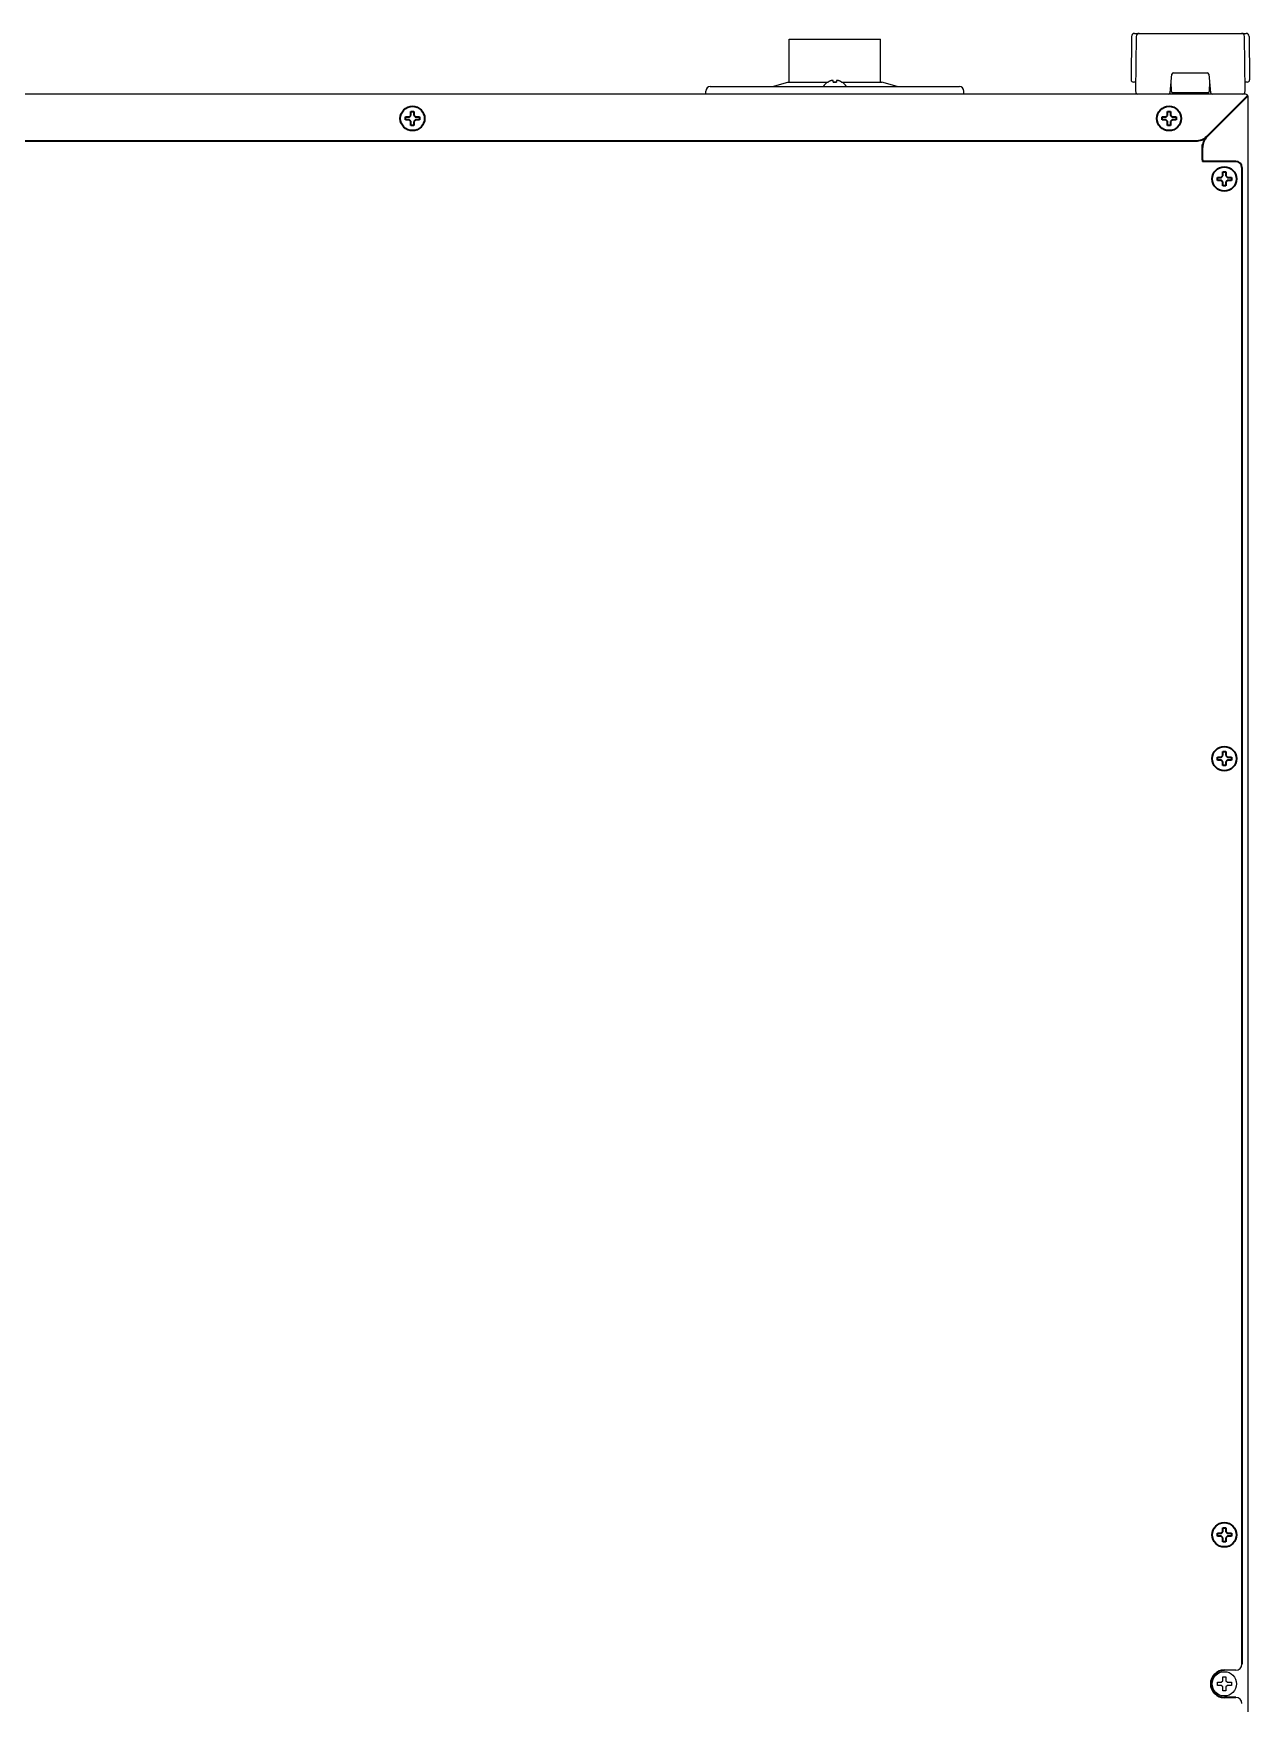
# Model space of a CAD drawing. Header units: millimetres. Extents: x 13025 to 18152, y 3757 to 7714.
# Drawn here: x 13426 to 13826, y 6014 to 6564 of the extents above; entities that cross this region are included whole.
import ezdxf

# ---------------------------------------------------------------- set-up
doc = ezdxf.new("R2010")
doc.units = ezdxf.units.MM
doc.header["$LTSCALE"] = 346.5
doc.layers.get('0').update_dxf_attribs({"linetype": 'CONTINUOUS'})
doc.layers.add('1', color=7, linetype='CONTINUOUS', true_color=0xffffff)
doc.layers.add('ASSI', color=7, linetype='CONTINUOUS')
doc.layers.add('GEOM', color=7, linetype='CONTINUOUS')

msp = doc.modelspace()

# ---------------------------------------------------------------- linework, layer by layer
at = {"color": 7, "linetype": 'Continuous'}
for p, q in [((13788.08, 6563.7), (13824.84, 6563.7)), ((13787.08, 6562.71), (13786.96, 6548.7)), ((13788.62, 6562.71), (13788.46, 6544.7)), ((13824.46, 6544.7), (13824.3, 6562.71)), ((13825.84, 6562.71), (13825.96, 6548.7)), ((13687.16, 6547.64), (13687.16, 6547.68)), ((13688.96, 6547.64), (13688.96, 6548.19)), ((13689.96, 6548.19), (13689.96, 6547.64)), ((13691.76, 6547.68), (13691.76, 6547.64)), ((13786.96, 6548.7), (13786.97, 6548.42)), ((13788.46, 6547.7), (13787.72, 6547.7)), ((13799.77, 6544.15), (13800.42, 6550.25)), ((13800.22, 6544.59), (13800.17, 6547.89)), ((13800.91, 6550.7), (13812.01, 6550.7)), ((13812.51, 6550.25), (13813.15, 6544.15)), ((13812.76, 6547.89), (13812.7, 6544.59)), ((13825.2, 6547.7), (13824.44, 6547.7)), ((13825.96, 6548.7), (13825.95, 6548.42)), ((13788.46, 6544.7), (13788.47, 6544.42)), ((13812.2, 6544.1), (13800.72, 6544.1)), ((13824.45, 6544.42), (13824.46, 6544.7))]:
    msp.add_line(p, q, dxfattribs=at)
for centre, radius, start, end in [((13788.08, 6562.7), 1, 90, 179.5), ((13789.62, 6562.7), 1, 90, 179.5), ((13823.31, 6562.7), 1, 0.5, 90), ((13824.84, 6562.7), 1, 0.5, 90), ((13689.66, 6543.58), 4.8, 121.3727, 146.7141), ((13689.65, 6543.59), 4.75, 118.9687, 121.5341), ((13689.65, 6543.59), 4.75, 118.0074, 118.9684), ((13689.65, 6543.6), 4.75, 116.6813, 118.0074), ((13689.64, 6543.6), 4.74, 115.5402, 116.6812), ((13689.64, 6543.6), 4.74, 114.5722, 115.5402), ((13689.64, 6543.61), 4.73, 113.3175, 114.5722), ((13689.64, 6543.61), 4.73, 112.5474, 113.3174), ((13689.64, 6543.62), 4.72, 111.0025, 112.5476), ((13689.63, 6543.63), 4.72, 110.5181, 111.0023), ((13689.63, 6543.64), 4.7, 108.4656, 110.5187), ((13689.62, 6543.65), 4.68, 107.3773, 108.465), ((13689.62, 6543.67), 4.67, 106.3949, 107.3772), ((13689.61, 6543.7), 4.64, 104.3176, 106.3964), ((13688.72, 6546.2), 2.01, 95.2585, 97.2741), ((13688.71, 6546.22), 1.98, 94.6009, 95.2558), ((13688.71, 6546.24), 1.97, 93.2167, 94.6016), ((13688.71, 6546.25), 1.96, 92.3765, 93.2159), ((13688.71, 6546.25), 1.95, 91.1545, 92.3767), ((13688.71, 6546.26), 1.95, 89.0741, 91.1541), ((13688.71, 6546.26), 1.95, 88.0037, 89.0738), ((13688.71, 6546.25), 1.96, 86.9771, 88.0037), ((13688.71, 6546.24), 1.97, 85.714, 86.9766), ((13688.71, 6546.23), 1.98, 84.8627, 85.7144), ((13688.71, 6546.2), 2.01, 82.7256, 84.8598), ((13689.46, 6543.88), 3.8, 82.4351, 97.5649), ((13690.22, 6546.2), 2.01, 95.1401, 97.2744), ((13690.21, 6546.23), 1.98, 94.2856, 95.1372), ((13690.21, 6546.24), 1.97, 93.0233, 94.286), ((13690.21, 6546.25), 1.96, 91.9964, 93.0228), ((13690.21, 6546.26), 1.95, 90.9261, 91.9964), ((13690.21, 6546.26), 1.95, 88.8459, 90.9258), ((13690.21, 6546.25), 1.96, 87.6234, 88.8455), ((13690.21, 6546.25), 1.96, 86.7841, 87.6235), ((13690.21, 6546.24), 1.97, 85.3984, 86.7833), ((13690.21, 6546.22), 1.98, 84.7442, 85.3991), ((13690.21, 6546.2), 2.01, 82.7259, 84.7415), ((13689.32, 6543.7), 4.64, 73.6036, 75.6824), ((13689.31, 6543.67), 4.67, 72.6228, 73.6051), ((13689.3, 6543.65), 4.68, 71.535, 72.6227), ((13689.3, 6543.64), 4.7, 69.4813, 71.5344), ((13689.29, 6543.63), 4.72, 68.9977, 69.4819), ((13689.29, 6543.62), 4.72, 67.4524, 68.9975), ((13689.29, 6543.61), 4.73, 66.6826, 67.4526), ((13689.28, 6543.61), 4.73, 65.4278, 66.6825), ((13689.28, 6543.6), 4.74, 64.4598, 65.4278), ((13689.28, 6543.6), 4.74, 63.3188, 64.4598), ((13689.28, 6543.6), 4.75, 61.9926, 63.3187), ((13689.28, 6543.59), 4.75, 61.0316, 61.9926), ((13689.28, 6543.59), 4.75, 58.4659, 61.0313), ((13689.26, 6543.58), 4.8, 33.2859, 58.6273), ((13787.72, 6548.45), 0.75, 182, 270), ((13800.91, 6550.2), 0.5, 90, 174), ((13812.01, 6550.2), 0.5, 6, 90), ((13825.2, 6548.45), 0.75, 270, 358), ((13789.22, 6544.45), 0.75, 182, 270), ((13799.28, 6544.2), 0.5, 270, 354), ((13800.72, 6544.6), 0.5, 181, 270), ((13812.2, 6544.6), 0.5, 270, 359), ((13813.65, 6544.2), 0.5, 186, 270), ((13823.7, 6544.45), 0.75, 270, 358)]:
    msp.add_arc(centre, radius, start, end, dxfattribs=at)
at = {"layer": '1', "color": 7, "linetype": 'Continuous', "lineweight": 35}
for p, q in [((13825.34, 6543.26), (13811.84, 6529.76)), ((13825.4, 6543.13), (13811.93, 6529.66)), ((13548.16, 6535.7), (13548.16, 6536.2)), ((13552.76, 6536.2), (13552.76, 6535.7)), ((13797.16, 6535.7), (13797.16, 6536.2)), ((13801.76, 6536.2), (13801.76, 6535.7)), ((13548.16, 6535.2), (13548.16, 6535.7)), ((13552.76, 6535.7), (13552.76, 6535.2)), ((13797.16, 6535.2), (13797.16, 6535.7)), ((13801.76, 6535.7), (13801.76, 6535.2)), ((13042.62, 6528.3), (13808.31, 6528.3)), ((13810.46, 6522.04), (13810.46, 6527.16)), ((13810.46, 6522.04), (13810.46, 6521.54)), ((13821.46, 6521.54), (13810.46, 6521.54)), ((13823.46, 6519.54), (13823.46, 6027)), ((13815.36, 6515.8), (13815.36, 6516.3)), ((13815.36, 6515.3), (13815.36, 6515.8)), ((13819.96, 6516.3), (13819.96, 6515.8)), ((13819.96, 6515.8), (13819.96, 6515.3)), ((13815.36, 6325), (13815.36, 6325.5)), ((13815.36, 6324.5), (13815.36, 6325)), ((13819.96, 6325.5), (13819.96, 6325)), ((13819.96, 6325), (13819.96, 6324.5)), ((13815.36, 6069.55), (13815.36, 6070.05)), ((13815.36, 6069.05), (13815.36, 6069.55)), ((13819.96, 6070.05), (13819.96, 6069.55)), ((13819.96, 6069.55), (13819.96, 6069.05)), ((13821.46, 6016), (13817.66, 6016))]:
    msp.add_line(p, q, dxfattribs=at)
for centre in [(13550.46, 6535.7), (13799.46, 6535.7), (13817.66, 6515.8), (13817.66, 6325), (13817.66, 6069.55)]:
    msp.add_circle(centre, 4, dxfattribs=at)
for centre, radius, start, end in [((13808.31, 6533.3), 5, 270, 315), ((13815.46, 6526.13), 5, 135, 180), ((13821.46, 6519.54), 2, 0, 90), ((13817.66, 6020.5), 4.5, 90, 270)]:
    msp.add_arc(centre, radius, start, end, dxfattribs=at)
for points, knots in [([(13548.16, 6536.2), (13548.36, 6536.2), (13548.57, 6536.2), (13548.9, 6536.2), (13549.01, 6536.2), (13549.23, 6536.2), (13549.35, 6536.2), (13549.46, 6536.2)], [0, 0, 0, 0, 0.5, 0.5, 0.75, 0.75, 1, 1, 1, 1]), ([(13549.96, 6536.7), (13549.96, 6536.81), (13549.96, 6536.93), (13549.96, 6537.15), (13549.96, 6537.26), (13549.96, 6537.48), (13549.96, 6537.58), (13549.96, 6537.74), (13549.96, 6537.79), (13549.96, 6537.9), (13549.96, 6537.95), (13549.96, 6538)], [0, 0, 0, 0, 0.25, 0.25, 0.5, 0.5, 0.75, 0.75, 0.875, 0.875, 1, 1, 1, 1]), ([(13550.96, 6538), (13550.96, 6537.79), (13550.96, 6537.58), (13550.96, 6537.26), (13550.96, 6537.15), (13550.96, 6536.93), (13550.96, 6536.81), (13550.96, 6536.7)], [0, 0, 0, 0, 0.5, 0.5, 0.75, 0.75, 1, 1, 1, 1]), ([(13551.46, 6536.2), (13551.58, 6536.2), (13551.69, 6536.2), (13551.91, 6536.2), (13552.02, 6536.2), (13552.24, 6536.2), (13552.35, 6536.2), (13552.51, 6536.2), (13552.56, 6536.2), (13552.66, 6536.2), (13552.71, 6536.2), (13552.76, 6536.2)], [0, 0, 0, 0, 0.25, 0.25, 0.5, 0.5, 0.75, 0.75, 0.875, 0.875, 1, 1, 1, 1]), ([(13797.16, 6536.2), (13797.36, 6536.2), (13797.57, 6536.2), (13797.9, 6536.2), (13798.01, 6536.2), (13798.23, 6536.2), (13798.35, 6536.2), (13798.46, 6536.2)], [0, 0, 0, 0, 0.5, 0.5, 0.75, 0.75, 1, 1, 1, 1]), ([(13798.96, 6536.7), (13798.96, 6536.81), (13798.96, 6536.93), (13798.96, 6537.15), (13798.96, 6537.26), (13798.96, 6537.48), (13798.96, 6537.58), (13798.96, 6537.74), (13798.96, 6537.79), (13798.96, 6537.9), (13798.96, 6537.95), (13798.96, 6538)], [0, 0, 0, 0, 0.25, 0.25, 0.5, 0.5, 0.75, 0.75, 0.875, 0.875, 1, 1, 1, 1]), ([(13799.96, 6538), (13799.96, 6537.79), (13799.96, 6537.58), (13799.96, 6537.26), (13799.96, 6537.15), (13799.96, 6536.93), (13799.96, 6536.81), (13799.96, 6536.7)], [0, 0, 0, 0, 0.5, 0.5, 0.75, 0.75, 1, 1, 1, 1]), ([(13800.46, 6536.2), (13800.58, 6536.2), (13800.69, 6536.2), (13800.91, 6536.2), (13801.02, 6536.2), (13801.24, 6536.2), (13801.35, 6536.2), (13801.51, 6536.2), (13801.56, 6536.2), (13801.66, 6536.2), (13801.71, 6536.2), (13801.76, 6536.2)], [0, 0, 0, 0, 0.25, 0.25, 0.5, 0.5, 0.75, 0.75, 0.875, 0.875, 1, 1, 1, 1]), ([(13549.46, 6535.2), (13549.35, 6535.2), (13549.23, 6535.2), (13549.01, 6535.2), (13548.9, 6535.2), (13548.68, 6535.2), (13548.58, 6535.2), (13548.42, 6535.2), (13548.37, 6535.2), (13548.26, 6535.2), (13548.21, 6535.2), (13548.16, 6535.2)], [0, 0, 0, 0, 0.25, 0.25, 0.5, 0.5, 0.75, 0.75, 0.875, 0.875, 1, 1, 1, 1]), ([(13549.96, 6533.4), (13549.96, 6533.6), (13549.96, 6533.81), (13549.96, 6534.13), (13549.96, 6534.25), (13549.96, 6534.47), (13549.96, 6534.58), (13549.96, 6534.7)], [0, 0, 0, 0, 0.5, 0.5, 0.75, 0.75, 1, 1, 1, 1]), ([(13550.96, 6534.7), (13550.96, 6534.58), (13550.96, 6534.47), (13550.96, 6534.25), (13550.96, 6534.14), (13550.96, 6533.92), (13550.96, 6533.81), (13550.96, 6533.65), (13550.96, 6533.6), (13550.96, 6533.5), (13550.96, 6533.45), (13550.96, 6533.4)], [0, 0, 0, 0, 0.25, 0.25, 0.5, 0.5, 0.75, 0.75, 0.875, 0.875, 1, 1, 1, 1]), ([(13552.76, 6535.2), (13552.56, 6535.2), (13552.35, 6535.2), (13552.02, 6535.2), (13551.91, 6535.2), (13551.69, 6535.2), (13551.58, 6535.2), (13551.46, 6535.2)], [0, 0, 0, 0, 0.5, 0.5, 0.75, 0.75, 1, 1, 1, 1]), ([(13798.46, 6535.2), (13798.35, 6535.2), (13798.23, 6535.2), (13798.01, 6535.2), (13797.9, 6535.2), (13797.68, 6535.2), (13797.58, 6535.2), (13797.42, 6535.2), (13797.37, 6535.2), (13797.26, 6535.2), (13797.21, 6535.2), (13797.16, 6535.2)], [0, 0, 0, 0, 0.25, 0.25, 0.5, 0.5, 0.75, 0.75, 0.875, 0.875, 1, 1, 1, 1]), ([(13798.96, 6533.4), (13798.96, 6533.6), (13798.96, 6533.81), (13798.96, 6534.13), (13798.96, 6534.25), (13798.96, 6534.47), (13798.96, 6534.58), (13798.96, 6534.7)], [0, 0, 0, 0, 0.5, 0.5, 0.75, 0.75, 1, 1, 1, 1]), ([(13799.96, 6534.7), (13799.96, 6534.58), (13799.96, 6534.47), (13799.96, 6534.25), (13799.96, 6534.14), (13799.96, 6533.92), (13799.96, 6533.81), (13799.96, 6533.65), (13799.96, 6533.6), (13799.96, 6533.5), (13799.96, 6533.45), (13799.96, 6533.4)], [0, 0, 0, 0, 0.25, 0.25, 0.5, 0.5, 0.75, 0.75, 0.875, 0.875, 1, 1, 1, 1]), ([(13801.76, 6535.2), (13801.56, 6535.2), (13801.35, 6535.2), (13801.02, 6535.2), (13800.91, 6535.2), (13800.69, 6535.2), (13800.58, 6535.2), (13800.46, 6535.2)], [0, 0, 0, 0, 0.5, 0.5, 0.75, 0.75, 1, 1, 1, 1]), ([(13815.36, 6516.3), (13815.56, 6516.3), (13815.77, 6516.3), (13816.1, 6516.3), (13816.21, 6516.3), (13816.43, 6516.3), (13816.55, 6516.3), (13816.66, 6516.3)], [0, 0, 0, 0, 0.5, 0.5, 0.75, 0.75, 1, 1, 1, 1]), ([(13816.66, 6515.3), (13816.55, 6515.3), (13816.43, 6515.3), (13816.21, 6515.3), (13816.1, 6515.3), (13815.88, 6515.3), (13815.78, 6515.3), (13815.62, 6515.3), (13815.57, 6515.3), (13815.46, 6515.3), (13815.41, 6515.3), (13815.36, 6515.3)], [0, 0, 0, 0, 0.25, 0.25, 0.5, 0.5, 0.75, 0.75, 0.875, 0.875, 1, 1, 1, 1]), ([(13817.16, 6516.8), (13817.16, 6516.91), (13817.16, 6517.03), (13817.16, 6517.25), (13817.16, 6517.36), (13817.16, 6517.58), (13817.16, 6517.68), (13817.16, 6517.84), (13817.16, 6517.89), (13817.16, 6518), (13817.16, 6518.05), (13817.16, 6518.1)], [0, 0, 0, 0, 0.25, 0.25, 0.5, 0.5, 0.75, 0.75, 0.875, 0.875, 1, 1, 1, 1]), ([(13817.16, 6513.5), (13817.16, 6513.7), (13817.16, 6513.91), (13817.16, 6514.23), (13817.16, 6514.35), (13817.16, 6514.57), (13817.16, 6514.68), (13817.16, 6514.8)], [0, 0, 0, 0, 0.5, 0.5, 0.75, 0.75, 1, 1, 1, 1]), ([(13818.16, 6518.1), (13818.16, 6517.89), (13818.16, 6517.68), (13818.16, 6517.36), (13818.16, 6517.25), (13818.16, 6517.03), (13818.16, 6516.91), (13818.16, 6516.8)], [0, 0, 0, 0, 0.5, 0.5, 0.75, 0.75, 1, 1, 1, 1]), ([(13818.16, 6514.8), (13818.16, 6514.68), (13818.16, 6514.57), (13818.16, 6514.35), (13818.16, 6514.24), (13818.16, 6514.02), (13818.16, 6513.91), (13818.16, 6513.75), (13818.16, 6513.7), (13818.16, 6513.6), (13818.16, 6513.55), (13818.16, 6513.5)], [0, 0, 0, 0, 0.25, 0.25, 0.5, 0.5, 0.75, 0.75, 0.875, 0.875, 1, 1, 1, 1]), ([(13818.66, 6516.3), (13818.78, 6516.3), (13818.89, 6516.3), (13819.11, 6516.3), (13819.22, 6516.3), (13819.44, 6516.3), (13819.55, 6516.3), (13819.71, 6516.3), (13819.76, 6516.3), (13819.86, 6516.3), (13819.91, 6516.3), (13819.96, 6516.3)], [0, 0, 0, 0, 0.25, 0.25, 0.5, 0.5, 0.75, 0.75, 0.875, 0.875, 1, 1, 1, 1]), ([(13819.96, 6515.3), (13819.76, 6515.3), (13819.55, 6515.3), (13819.22, 6515.3), (13819.11, 6515.3), (13818.89, 6515.3), (13818.78, 6515.3), (13818.66, 6515.3)], [0, 0, 0, 0, 0.5, 0.5, 0.75, 0.75, 1, 1, 1, 1]), ([(13817.16, 6326), (13817.16, 6326.11), (13817.16, 6326.23), (13817.16, 6326.45), (13817.16, 6326.56), (13817.16, 6326.78), (13817.16, 6326.88), (13817.16, 6327.04), (13817.16, 6327.09), (13817.16, 6327.2), (13817.16, 6327.25), (13817.16, 6327.3)], [0, 0, 0, 0, 0.25, 0.25, 0.5, 0.5, 0.75, 0.75, 0.875, 0.875, 1, 1, 1, 1]), ([(13818.16, 6327.3), (13818.16, 6327.09), (13818.16, 6326.88), (13818.16, 6326.56), (13818.16, 6326.45), (13818.16, 6326.23), (13818.16, 6326.11), (13818.16, 6326)], [0, 0, 0, 0, 0.5, 0.5, 0.75, 0.75, 1, 1, 1, 1]), ([(13815.36, 6325.5), (13815.56, 6325.5), (13815.77, 6325.5), (13816.1, 6325.5), (13816.21, 6325.5), (13816.43, 6325.5), (13816.55, 6325.5), (13816.66, 6325.5)], [0, 0, 0, 0, 0.5, 0.5, 0.75, 0.75, 1, 1, 1, 1]), ([(13816.66, 6324.5), (13816.55, 6324.5), (13816.43, 6324.5), (13816.21, 6324.5), (13816.1, 6324.5), (13815.88, 6324.5), (13815.78, 6324.5), (13815.62, 6324.5), (13815.57, 6324.5), (13815.46, 6324.5), (13815.41, 6324.5), (13815.36, 6324.5)], [0, 0, 0, 0, 0.25, 0.25, 0.5, 0.5, 0.75, 0.75, 0.875, 0.875, 1, 1, 1, 1]), ([(13817.16, 6322.7), (13817.16, 6322.9), (13817.16, 6323.11), (13817.16, 6323.43), (13817.16, 6323.55), (13817.16, 6323.77), (13817.16, 6323.88), (13817.16, 6324)], [0, 0, 0, 0, 0.5, 0.5, 0.75, 0.75, 1, 1, 1, 1]), ([(13818.16, 6324), (13818.16, 6323.88), (13818.16, 6323.77), (13818.16, 6323.55), (13818.16, 6323.44), (13818.16, 6323.22), (13818.16, 6323.11), (13818.16, 6322.95), (13818.16, 6322.9), (13818.16, 6322.8), (13818.16, 6322.75), (13818.16, 6322.7)], [0, 0, 0, 0, 0.25, 0.25, 0.5, 0.5, 0.75, 0.75, 0.875, 0.875, 1, 1, 1, 1]), ([(13818.66, 6325.5), (13818.78, 6325.5), (13818.89, 6325.5), (13819.11, 6325.5), (13819.22, 6325.5), (13819.44, 6325.5), (13819.55, 6325.5), (13819.71, 6325.5), (13819.76, 6325.5), (13819.86, 6325.5), (13819.91, 6325.5), (13819.96, 6325.5)], [0, 0, 0, 0, 0.25, 0.25, 0.5, 0.5, 0.75, 0.75, 0.875, 0.875, 1, 1, 1, 1]), ([(13819.96, 6324.5), (13819.76, 6324.5), (13819.55, 6324.5), (13819.22, 6324.5), (13819.11, 6324.5), (13818.89, 6324.5), (13818.78, 6324.5), (13818.66, 6324.5)], [0, 0, 0, 0, 0.5, 0.5, 0.75, 0.75, 1, 1, 1, 1]), ([(13815.36, 6070.05), (13815.56, 6070.05), (13815.77, 6070.05), (13816.1, 6070.05), (13816.21, 6070.05), (13816.43, 6070.05), (13816.55, 6070.05), (13816.66, 6070.05)], [0, 0, 0, 0, 0.5, 0.5, 0.75, 0.75, 1, 1, 1, 1]), ([(13816.66, 6069.05), (13816.55, 6069.05), (13816.43, 6069.05), (13816.21, 6069.05), (13816.1, 6069.05), (13815.88, 6069.05), (13815.78, 6069.05), (13815.62, 6069.05), (13815.57, 6069.05), (13815.46, 6069.05), (13815.41, 6069.05), (13815.36, 6069.05)], [0, 0, 0, 0, 0.25, 0.25, 0.5, 0.5, 0.75, 0.75, 0.875, 0.875, 1, 1, 1, 1]), ([(13817.16, 6070.55), (13817.16, 6070.66), (13817.16, 6070.78), (13817.16, 6071), (13817.16, 6071.11), (13817.16, 6071.33), (13817.16, 6071.43), (13817.16, 6071.59), (13817.16, 6071.64), (13817.16, 6071.75), (13817.16, 6071.8), (13817.16, 6071.85)], [0, 0, 0, 0, 0.25, 0.25, 0.5, 0.5, 0.75, 0.75, 0.875, 0.875, 1, 1, 1, 1]), ([(13818.16, 6071.85), (13818.16, 6071.64), (13818.16, 6071.43), (13818.16, 6071.11), (13818.16, 6071), (13818.16, 6070.78), (13818.16, 6070.66), (13818.16, 6070.55)], [0, 0, 0, 0, 0.5, 0.5, 0.75, 0.75, 1, 1, 1, 1]), ([(13818.66, 6070.05), (13818.78, 6070.05), (13818.89, 6070.05), (13819.11, 6070.05), (13819.22, 6070.05), (13819.44, 6070.05), (13819.55, 6070.05), (13819.71, 6070.05), (13819.76, 6070.05), (13819.86, 6070.05), (13819.91, 6070.05), (13819.96, 6070.05)], [0, 0, 0, 0, 0.25, 0.25, 0.5, 0.5, 0.75, 0.75, 0.875, 0.875, 1, 1, 1, 1]), ([(13819.96, 6069.05), (13819.76, 6069.05), (13819.55, 6069.05), (13819.22, 6069.05), (13819.11, 6069.05), (13818.89, 6069.05), (13818.78, 6069.05), (13818.66, 6069.05)], [0, 0, 0, 0, 0.5, 0.5, 0.75, 0.75, 1, 1, 1, 1]), ([(13817.16, 6067.25), (13817.16, 6067.45), (13817.16, 6067.66), (13817.16, 6067.98), (13817.16, 6068.1), (13817.16, 6068.32), (13817.16, 6068.43), (13817.16, 6068.55)], [0, 0, 0, 0, 0.5, 0.5, 0.75, 0.75, 1, 1, 1, 1]), ([(13818.16, 6068.55), (13818.16, 6068.43), (13818.16, 6068.32), (13818.16, 6068.1), (13818.16, 6067.99), (13818.16, 6067.77), (13818.16, 6067.66), (13818.16, 6067.5), (13818.16, 6067.45), (13818.16, 6067.35), (13818.16, 6067.3), (13818.16, 6067.25)], [0, 0, 0, 0, 0.25, 0.25, 0.5, 0.5, 0.75, 0.75, 0.875, 0.875, 1, 1, 1, 1])]:
    msp.add_open_spline(points, degree=3, knots=knots, dxfattribs=at)
for points in [[(13549.46, 6536.2), (13549.5, 6536.24), (13549.59, 6536.32), (13549.72, 6536.45), (13549.84, 6536.58), (13549.92, 6536.66), (13549.96, 6536.7)], [(13549.96, 6538), (13550.13, 6538), (13550.46, 6538), (13550.8, 6538), (13550.96, 6538)], [(13550.96, 6536.7), (13551, 6536.66), (13551.08, 6536.58), (13551.21, 6536.45), (13551.34, 6536.32), (13551.42, 6536.24), (13551.46, 6536.2)], [(13798.46, 6536.2), (13798.5, 6536.24), (13798.59, 6536.32), (13798.72, 6536.45), (13798.84, 6536.58), (13798.92, 6536.66), (13798.96, 6536.7)], [(13798.96, 6538), (13799.13, 6538), (13799.46, 6538), (13799.8, 6538), (13799.96, 6538)], [(13799.96, 6536.7), (13800, 6536.66), (13800.08, 6536.58), (13800.21, 6536.45), (13800.34, 6536.32), (13800.42, 6536.24), (13800.46, 6536.2)], [(13549.96, 6534.7), (13549.92, 6534.74), (13549.84, 6534.82), (13549.71, 6534.95), (13549.59, 6535.07), (13549.5, 6535.16), (13549.46, 6535.2)], [(13550.96, 6533.4), (13550.8, 6533.4), (13550.46, 6533.4), (13550.13, 6533.4), (13549.96, 6533.4)], [(13551.46, 6535.2), (13551.42, 6535.16), (13551.34, 6535.07), (13551.21, 6534.94), (13551.08, 6534.82), (13551, 6534.74), (13550.96, 6534.7)], [(13798.96, 6534.7), (13798.92, 6534.74), (13798.84, 6534.82), (13798.71, 6534.95), (13798.59, 6535.07), (13798.5, 6535.16), (13798.46, 6535.2)], [(13799.96, 6533.4), (13799.8, 6533.4), (13799.46, 6533.4), (13799.13, 6533.4), (13798.96, 6533.4)], [(13800.46, 6535.2), (13800.42, 6535.16), (13800.34, 6535.07), (13800.21, 6534.94), (13800.08, 6534.82), (13800, 6534.74), (13799.96, 6534.7)], [(13816.66, 6516.3), (13816.7, 6516.34), (13816.79, 6516.42), (13816.92, 6516.55), (13817.04, 6516.68), (13817.12, 6516.76), (13817.16, 6516.8)], [(13817.16, 6514.8), (13817.12, 6514.84), (13817.04, 6514.92), (13816.91, 6515.05), (13816.79, 6515.17), (13816.7, 6515.26), (13816.66, 6515.3)], [(13817.16, 6518.1), (13817.33, 6518.1), (13817.66, 6518.1), (13818, 6518.1), (13818.16, 6518.1)], [(13818.16, 6516.8), (13818.2, 6516.76), (13818.28, 6516.68), (13818.41, 6516.55), (13818.54, 6516.42), (13818.62, 6516.34), (13818.66, 6516.3)], [(13818.66, 6515.3), (13818.62, 6515.26), (13818.54, 6515.17), (13818.41, 6515.04), (13818.28, 6514.92), (13818.2, 6514.84), (13818.16, 6514.8)], [(13818.16, 6513.5), (13818, 6513.5), (13817.66, 6513.5), (13817.33, 6513.5), (13817.16, 6513.5)], [(13817.16, 6327.3), (13817.33, 6327.3), (13817.66, 6327.3), (13818, 6327.3), (13818.16, 6327.3)], [(13816.66, 6325.5), (13816.7, 6325.54), (13816.79, 6325.62), (13816.92, 6325.75), (13817.04, 6325.88), (13817.12, 6325.96), (13817.16, 6326)], [(13817.16, 6324), (13817.12, 6324.04), (13817.04, 6324.12), (13816.91, 6324.25), (13816.79, 6324.37), (13816.7, 6324.46), (13816.66, 6324.5)], [(13818.16, 6322.7), (13818, 6322.7), (13817.66, 6322.7), (13817.33, 6322.7), (13817.16, 6322.7)], [(13818.16, 6326), (13818.2, 6325.96), (13818.28, 6325.88), (13818.41, 6325.75), (13818.54, 6325.62), (13818.62, 6325.54), (13818.66, 6325.5)], [(13818.66, 6324.5), (13818.62, 6324.46), (13818.54, 6324.37), (13818.41, 6324.24), (13818.28, 6324.12), (13818.2, 6324.04), (13818.16, 6324)], [(13816.66, 6070.05), (13816.7, 6070.09), (13816.79, 6070.17), (13816.92, 6070.3), (13817.04, 6070.43), (13817.12, 6070.51), (13817.16, 6070.55)], [(13817.16, 6068.55), (13817.12, 6068.59), (13817.04, 6068.67), (13816.91, 6068.8), (13816.79, 6068.92), (13816.7, 6069.01), (13816.66, 6069.05)], [(13817.16, 6071.85), (13817.33, 6071.85), (13817.66, 6071.85), (13818, 6071.85), (13818.16, 6071.85)], [(13818.16, 6070.55), (13818.2, 6070.51), (13818.28, 6070.43), (13818.41, 6070.3), (13818.54, 6070.17), (13818.62, 6070.09), (13818.66, 6070.05)], [(13818.66, 6069.05), (13818.62, 6069.01), (13818.54, 6068.92), (13818.41, 6068.79), (13818.28, 6068.67), (13818.2, 6068.59), (13818.16, 6068.55)], [(13818.16, 6067.25), (13818, 6067.25), (13817.66, 6067.25), (13817.33, 6067.25), (13817.16, 6067.25)]]:
    msp.add_open_spline(points, degree=3, dxfattribs=at)
at = {"layer": 'ASSI', "color": 7, "linetype": 'Continuous'}
for p, q in [((13674.46, 6547.7), (13674.46, 6561.8)), ((13674.46, 6561.8), (13704.46, 6561.8)), ((13704.46, 6547.7), (13704.46, 6561.8)), ((13668.96, 6546.2), (13673.96, 6547.7)), ((13673.96, 6547.7), (13687.26, 6547.7)), ((13688.96, 6547.7), (13689.96, 6547.7)), ((13691.67, 6547.7), (13704.96, 6547.7)), ((13709.96, 6546.2), (13704.96, 6547.7))]:
    msp.add_line(p, q, dxfattribs=at)
at = {"layer": 'GEOM', "color": 7, "linetype": 'Continuous'}
for p, q in [((13824.56, 6543.7), (13026.36, 6543.7)), ((13646.96, 6543.7), (13646.96, 6544.7)), ((13648.46, 6546.2), (13730.46, 6546.2)), ((13731.96, 6543.7), (13731.96, 6544.7)), ((13825.46, 5617.1), (13825.46, 6542.8)), ((13821.46, 6025), (13817.66, 6025)), ((13815.36, 6021), (13816.66, 6021)), ((13815.36, 6020), (13815.36, 6021)), ((13816.66, 6020), (13815.36, 6020)), ((13816.66, 6021), (13817.16, 6021.5)), ((13817.16, 6019.5), (13816.66, 6020)), ((13817.16, 6022.8), (13818.16, 6022.8)), ((13817.16, 6021.5), (13817.16, 6022.8)), ((13817.16, 6018.2), (13817.16, 6019.5)), ((13818.16, 6022.8), (13818.16, 6021.5)), ((13818.16, 6021.5), (13818.66, 6021)), ((13818.66, 6020), (13818.16, 6019.5)), ((13818.16, 6019.5), (13818.16, 6018.2)), ((13818.66, 6021), (13819.96, 6021)), ((13819.96, 6020), (13818.66, 6020)), ((13819.96, 6021), (13819.96, 6020)), ((13818.16, 6018.2), (13817.16, 6018.2)), ((13821.46, 6016), (13817.66, 6016))]:
    msp.add_line(p, q, dxfattribs=at)
msp.add_circle((13817.66, 6020.5), 4, dxfattribs=at)
for centre, radius, start, end in [((13648.46, 6544.7), 1.5, 90, 180), ((13730.46, 6544.7), 1.5, 0, 90), ((13824.56, 6542.8), 0.9, 0, 90), ((13821.46, 6027), 2, 270, 0), ((13821.46, 6014), 2, 0, 90)]:
    msp.add_arc(centre, radius, start, end, dxfattribs=at)

doc.saveas('drawing.dxf')
